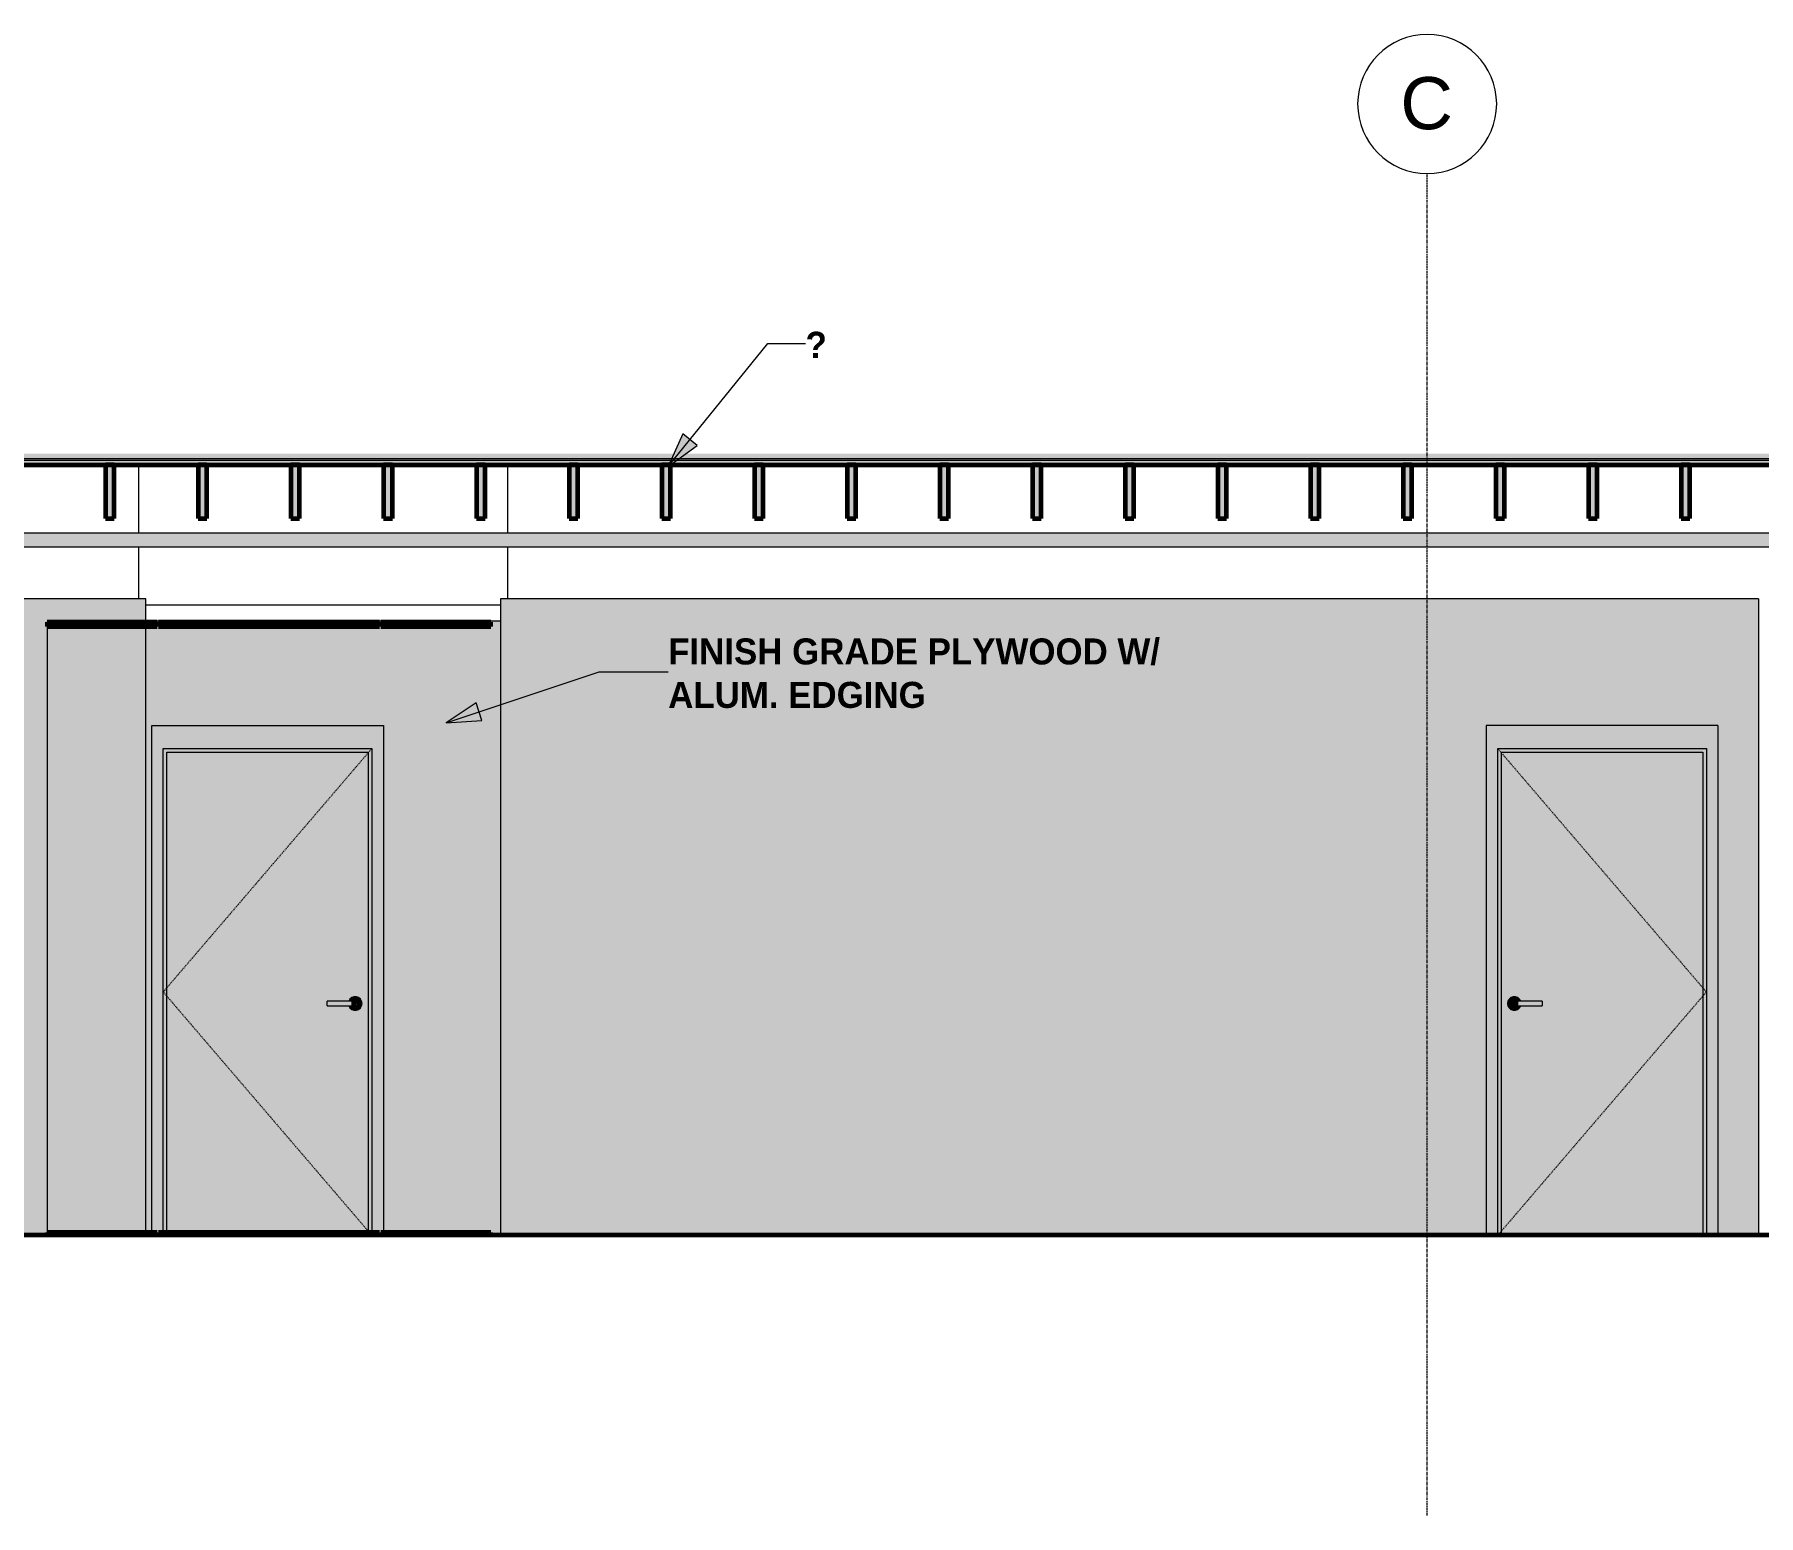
# Model space of a CAD drawing. Header units: inches. Extents: x -3510 to 1893, y -48 to 208.
# Drawn here: x -250.3 to 47.3, y -48.4 to 207.3 of the extents above; entities that cross this region are included whole.
import ezdxf

# ---------------------------------------------------------------- set-up
doc = ezdxf.new("R2010")
doc.units = ezdxf.units.IN
doc.header["$MEASUREMENT"] = 0
for name, pattern in [('Aligning Line 1_8_', [0.25, 0.125, -0.125]), ('Dash 1_16_', [0.125, 0.0625, -0.0625]), ('Grid Line 1_2_', [0.875, 0.5, -0.125, 0.125, -0.125])]:
    doc.linetypes.add(name, pattern=pattern)
for name, color, linetype, lineweight in [('0-3', 165, 'Continuous', 5), ('0-4', 10, 'Continuous', 5), ('A-CLNG', 13, 'Continuous', 18), ('A-CLNG-2', 13, 'Continuous', 60), ('A-DOOR', 31, 'Continuous', 18), ('A-DOOR-2', 31, 'Continuous', 9), ('A-DOOR-3', 31, 'Dash 1_16_', 9), ('A-DOOR-FRAM', 31, 'Continuous', 9), ('A-DOOR-FRAM-2', 31, 'Continuous', 18), ('A-FLOR', 192, 'Continuous', 18), ('A-FLOR-3', 8, 'Continuous', 5), ('A-FLOR-4', 7, 'Continuous', 18), ('A-FLOR-5', 90, 'Continuous', 60), ('A-FLOR-7', 192, 'Continuous', 60), ('A-FLOR-8', 21, 'Continuous', 18), ('A-FLOR-LEVL-1', 51, 'Grid Line 1_2_', 9), ('A-FLOR-MCUT-1', 7, 'Continuous', 18), ('A-FLOR-PATT-2', 253, 'Continuous', 9), ('G-ANNO-SYMB', 111, 'Aligning Line 1_8_', 9), ('G-ANNO-SYMB-1', 147, 'Aligning Line 1_8_', 9), ('G-ANNO-TEXT', 231, 'Continuous', 9), ('I-WALL', 2, 'Continuous', 18), ('I-WALL-1', 2, 'Continuous', 5), ('P-PIPE', 3, 'Continuous', 9), ('P-PIPE-1', 3, 'Continuous', 5), ('S-BEAM', 12, 'Continuous', 9), ('S-BEAM-1', 12, 'Continuous', 60), ('S-GRID-1', 1, 'Grid Line 1_2_', 9), ('S-GRID-IDEN', 1, 'Continuous', 9), ('S-GRID-IDEN-1', 147, 'Continuous', 9)]:
    doc.layers.add(name, color=color, linetype=linetype, lineweight=lineweight)
doc.styles.add('Arial', font='arial.ttf', dxfattribs={"height": 9})
doc.styles.add('Century Gothic_B', font='GOTHICB.TTF', dxfattribs={"height": 4.5})

# ---------------------------------------------------------------- blocks, each defined once
blk = doc.blocks.new('CTR - 2nd Phase_rvt-3-Elevation 8 - a')
at = {"layer": 'A-FLOR-LEVL-1'}
blk.add_line((10303.21, 0), (11582.99, 0), dxfattribs=at)
blk = doc.blocks.new('CTR - 1st Phase - Unit Layouts_rvt-3-Elevation 8 - a')
at = {"layer": 'A-FLOR-LEVL-1'}
blk.add_line((10303.21, 0), (11582.99, 0), dxfattribs=at)
blk = doc.blocks.new('CTR  - Topography_rvt-3-Elevation 8 - a')
at = {"layer": 'A-FLOR-LEVL-1'}
blk.add_line((10303.21, 0), (11582.99, 0), dxfattribs=at)
at = {"layer": 'G-ANNO-SYMB-1'}
blk.add_line((10351.58, 0), (11534.65, 0), dxfattribs=at)
blk = doc.blocks.new('Grid - Grid Head - Circle-50561-Elevation 8 - a')
at = {"layer": 'S-GRID-IDEN-1'}
for start, end in [(0, 180), (180, 360)]:
    blk.add_arc((11187.19, 195.28), 12, start, end, dxfattribs=at)
blk = doc.blocks.new('CTR - 1st Phase - Shell_rvt-3-Elevation 8 - a')
at = {"layer": 'A-FLOR-3'}
blk.add_hatch(color=256, dxfattribs=at).paths.add_polyline_path([(11516.16, 133.75), (11534.65, 133.75), (11534.65, 134), (10351.58, 134), (10351.58, 133.75), (11513.02, 133.75)], flags=0)
at = {"layer": 'A-FLOR-8'}
blk.add_hatch(color=256, dxfattribs=at).paths.add_polyline_path([(11516.16, 133), (11534.65, 133), (11534.65, 133.75), (10351.58, 133.75), (10351.58, 133), (11514.68, 133)], flags=0)
at = {"layer": 'A-FLOR-PATT-2'}
h = blk.add_hatch(dxfattribs=at)
h.set_pattern_fill('FP_8', color=256, style=0, pattern_type=2)
h.set_pattern_definition([(0, (11124.459, 0), (15.36, 3.84), [0.634, -10.886, 0.634, -10.886, -61.44]), (0, (11124.459, 0), (15.36, 3.84), [-23.04, 0.634, -22.406, 0.634, -10.886, -26.88]), (0, (11124.459, 0), (15.36, 3.84), [-57.6, 0.634, -7.046, 0.634, -18.566]), (120, (11130.219, 1.92), (-11.005538, 11.38215), [0.634, -10.886, 0.634, -10.886, -61.44]), (120, (11130.219, 1.92), (-11.005538, 11.38215), [-23.04, 0.634, -22.406, 0.634, -10.886, -26.88]), (120, (11130.219, 1.92), (-11.005538, 11.38215), [-57.6, 0.634, -7.046, 0.634, -18.566]), (240, (11132.139, 9.6), (-4.354462, -15.22215), [0.634, -10.886, 0.634, -10.886, -61.44]), (240, (11132.139, 9.6), (-4.354462, -15.22215), [-23.04, 0.634, -22.406, 0.634, -10.886, -26.88]), (240, (11132.139, 9.6), (-4.354462, -15.22215), [-57.6, 0.634, -7.046, 0.634, -18.566])])
h.paths.add_polyline_path([(11534.65, 134), (11534.65, 134.91), (10351.58, 134.91), (10351.58, 134), (11516.16, 134)], flags=0)
at = {"layer": 'A-FLOR-4'}
for p, q in [((10964.74, 133), (10964.74, 121.19)), ((11028.44, 133), (11028.44, 121.19)), ((10964.74, 118.81), (10964.74, 109.88)), ((11028.44, 118.81), (11028.44, 109.88)), ((11027.19, 108.75), (10965.99, 108.75))]:
    blk.add_line(p, q, dxfattribs=at)
at = {"layer": 'A-FLOR-5'}
for p, q in [((10351.58, 133), (11534.65, 133)), ((11534.65, 0), (10351.58, 0))]:
    blk.add_line(p, q, dxfattribs=at)
at = {"layer": 'A-FLOR-LEVL-1'}
blk.add_line((10303.21, 0), (11582.99, 0), dxfattribs=at)
at = {"layer": 'A-FLOR-MCUT-1'}
for p, q in [((11534.65, 134), (10351.58, 134)), ((11534.65, 133.75), (10351.58, 133.75))]:
    blk.add_line(p, q, dxfattribs=at)
at = {"layer": 'G-ANNO-SYMB-1'}
blk.add_line((10351.58, 0), (11534.65, 0), dxfattribs=at)
at = {"layer": 'S-GRID-1'}
blk.add_line((11187.19, -48.37), (11187.19, 183.28), dxfattribs=at)
at = {"layer": '0-3'}
blk.add_blockref('Grid - Grid Head - Circle-50561-Elevation 8 - a', (0, 0), dxfattribs=at)
at = {"layer": 'S-GRID-IDEN', "insert": (11182.56, 199.92), "char_height": 9, "width": 11.0595, "attachment_point": 1, "style": 'Arial'}
blk.add_mtext('C', dxfattribs=at)
blk = doc.blocks.new('CTR - 1st Phase -Stairs _ Elevators_rvt-3-Elevation 8 - a')
at = {"layer": 'A-FLOR-LEVL-1'}
blk.add_line((10303.21, 0), (11582.99, 0), dxfattribs=at)
blk = doc.blocks.new('HOLLOW METAL - UNIT DOOR-1759144-Elevation 8 - a')
at = {"layer": 'A-DOOR'}
h = blk.add_hatch(color=256, dxfattribs=at)
h.paths.add_polyline_path([(11201.91, 0), (11234.76, 0), (11234.76, 83.38), (11200.01, 83.38), (11200.01, 0)], flags=0)
h.paths.add_polyline_path([(11202.24, 38.82), (11201.91, 38.87), (11201.65, 38.98), (11201.41, 39.16), (11201.22, 39.41), (11201.1, 39.69), (11201.06, 40), (11201.1, 40.31), (11201.22, 40.59), (11201.41, 40.84), (11201.65, 41.02), (11201.94, 41.14), (11202.24, 41.18), (11202.55, 41.14), (11202.83, 41.02), (11203.08, 40.84), (11203.27, 40.59), (11203.35, 40.39), (11207.07, 40.38), (11207.07, 39.61), (11203.35, 39.61), (11203.27, 39.41), (11203.07, 39.15), (11202.83, 38.98), (11202.55, 38.86)], flags=0)
h = blk.add_hatch(color=256, dxfattribs=at)
h.paths.add_polyline_path([(11202.06, 39.72), (11201.97, 39.87), (11201.95, 39.98), (11201.95, 40.02), (11201.97, 40.13), (11202.04, 40.25), (11202.06, 40.25), (11202, 39.98), (11202.06, 39.75)], flags=0)
h.paths.add_polyline_path([(11202.24, 38.82), (11202.55, 38.86), (11202.83, 38.98), (11203.08, 39.16), (11203.27, 39.41), (11203.35, 39.61), (11202.23, 39.62), (11202.1, 39.7), (11202.06, 39.75), (11202.01, 40.02), (11202.08, 40.29), (11202.19, 40.36), (11202.25, 40.38), (11202.43, 40.38), (11202.53, 40.38), (11203.35, 40.39), (11203.27, 40.59), (11203.07, 40.85), (11202.83, 41.02), (11202.55, 41.14), (11202.24, 41.18), (11201.91, 41.13), (11201.65, 41.02), (11201.41, 40.84), (11201.22, 40.59), (11201.1, 40.31), (11201.06, 40), (11201.1, 39.69), (11201.22, 39.41), (11201.41, 39.16), (11201.65, 38.98), (11201.94, 38.86)], flags=0)
h = blk.add_hatch(color=256, dxfattribs=at)
h.paths.add_polyline_path([(11202.06, 40.28), (11201.97, 40.13), (11201.95, 40.02), (11201.96, 40), (11202, 40), (11202.06, 40.27)], flags=0)
h.paths.add_polyline_path([(11202.93, 40), (11202.93, 40.39), (11202.9, 40.38), (11202.33, 40.38), (11202.34, 40.39), (11202.19, 40.36), (11202.08, 40.29), (11202.06, 40.25), (11202, 40), (11202.84, 40)], flags=0)
for points in [[(11202.93, 39.61), (11202.93, 40), (11201.95, 40), (11201.97, 39.87), (11202.04, 39.75), (11202.1, 39.7), (11202.2, 39.64), (11202.29, 39.61), (11202.44, 39.61), (11202.52, 39.62), (11202.9, 39.62)], [(11202.93, 40), (11207.07, 40), (11207.07, 40.39), (11202.93, 40.38), (11202.93, 40.02)], [(11203.07, 39.61), (11207.07, 39.62), (11207.07, 40), (11202.93, 40), (11202.93, 39.61)]]:
    blk.add_hatch(color=256, dxfattribs=at).paths.add_polyline_path(points, flags=0)
at = {"layer": 'A-DOOR-FRAM-2'}
for points in [[(11199.39, 0), (11199.39, 84), (11235.39, 84), (11235.39, 0), (11237.39, 0), (11237.39, 88), (11197.39, 88), (11197.39, 0)], [(11235.39, 0), (11235.39, 84), (11199.39, 84), (11199.39, 0), (11200.01, 0), (11200.01, 83.38), (11234.76, 83.38), (11234.76, 0)]]:
    blk.add_hatch(color=256, dxfattribs=at).paths.add_polyline_path(points, flags=0)
at = {"layer": 'A-DOOR-2'}
for p, q in [((11207.07, 40.39), (11202.93, 40.39)), ((11202.93, 39.61), (11207.07, 39.61)), ((11207.07, 40.39), (11207.07, 40)), ((11207.07, 40), (11207.07, 39.61))]:
    blk.add_line(p, q, dxfattribs=at)
at = {"layer": 'A-DOOR-2', "flags": 128}
for points in [[(11202.93, 40.39), (11202.91, 40.39), (11202.89, 40.39), (11202.86, 40.39), (11202.84, 40.39), (11202.82, 40.39), (11202.79, 40.39), (11202.77, 40.39), (11202.75, 40.39), (11202.73, 40.39), (11202.7, 40.39), (11202.68, 40.39), (11202.66, 40.39), (11202.64, 40.39), (11202.62, 40.39), (11202.6, 40.39), (11202.58, 40.39), (11202.56, 40.39), (11202.54, 40.39), (11202.53, 40.39), (11202.51, 40.39), (11202.49, 40.39), (11202.48, 40.39), (11202.46, 40.39), (11202.45, 40.39), (11202.44, 40.39), (11202.42, 40.39), (11202.41, 40.39), (11202.4, 40.39), (11202.39, 40.39), (11202.38, 40.39), (11202.37, 40.39), (11202.37, 40.39), (11202.36, 40.39), (11202.36, 40.39), (11202.35, 40.39), (11202.35, 40.39), (11202.34, 40.39), (11202.34, 40.39), (11202.34, 40.39)], [(11202.34, 39.61), (11202.34, 39.61), (11202.34, 39.61), (11202.35, 39.61), (11202.35, 39.61), (11202.35, 39.61), (11202.36, 39.61), (11202.37, 39.61), (11202.37, 39.61), (11202.38, 39.61), (11202.39, 39.61), (11202.4, 39.61), (11202.41, 39.61), (11202.42, 39.61), (11202.43, 39.61), (11202.45, 39.61), (11202.46, 39.61), (11202.47, 39.61), (11202.49, 39.61), (11202.51, 39.61), (11202.52, 39.61), (11202.54, 39.61), (11202.56, 39.61), (11202.58, 39.61), (11202.59, 39.61), (11202.61, 39.61), (11202.63, 39.61), (11202.65, 39.61), (11202.68, 39.61), (11202.7, 39.61), (11202.72, 39.61), (11202.74, 39.61), (11202.76, 39.61), (11202.79, 39.61), (11202.81, 39.61), (11202.83, 39.61), (11202.86, 39.61), (11202.88, 39.61), (11202.9, 39.61), (11202.93, 39.61), (11202.93, 39.61)]]:
    blk.add_lwpolyline(points, dxfattribs=at)
at = {"layer": 'A-DOOR-2'}
for start, end in [(19.6343, 180), (180, 340.4367)]:
    blk.add_arc((11202.24, 40), 1.18, start, end, dxfattribs=at)
at = {"layer": 'A-DOOR-3'}
for p, q in [((11199.39, 84), (11235.39, 42)), ((11235.39, 42), (11199.39, 0))]:
    blk.add_line(p, q, dxfattribs=at)
at = {"layer": 'A-DOOR-FRAM'}
for p, q in [((11237.39, 88), (11197.39, 88)), ((11197.39, 88), (11197.39, 0)), ((11237.39, 88), (11237.39, 0)), ((11199.39, 84), (11235.39, 84)), ((11199.39, 0), (11199.39, 84)), ((11200.01, 83.38), (11234.76, 83.38)), ((11200.01, 0), (11200.01, 83.38)), ((11234.76, 83.38), (11234.76, 0)), ((11235.39, 84), (11235.39, 0))]:
    blk.add_line(p, q, dxfattribs=at)
blk = doc.blocks.new('Dimension Lumber - 2x10-2056820-Elevation 8 - a')
at = {"layer": 'S-BEAM'}
blk.add_hatch(color=256, dxfattribs=at).paths.add_polyline_path([(11231.04, 123.75), (11232.54, 123.75), (11232.54, 133), (11231.04, 133), (11231.04, 126.47)], flags=0)
at = {"layer": 'S-BEAM-1'}
for p, q in [((11232.54, 133), (11231.04, 133)), ((11231.04, 133), (11231.04, 123.75)), ((11232.54, 123.75), (11232.54, 133)), ((11231.04, 123.75), (11232.54, 123.75))]:
    blk.add_line(p, q, dxfattribs=at)
blk = doc.blocks.new('Dimension Lumber - 2x10-2056821-Elevation 8 - a')
at = {"layer": 'S-BEAM'}
blk.add_hatch(color=256, dxfattribs=at).paths.add_polyline_path([(11023.04, 123.75), (11024.54, 123.75), (11024.54, 133), (11023.04, 133), (11023.04, 126.47)], flags=0)
at = {"layer": 'S-BEAM-1'}
for p, q in [((11024.54, 133), (11023.04, 133)), ((11023.04, 133), (11023.04, 123.75)), ((11024.54, 123.75), (11024.54, 133)), ((11023.04, 123.75), (11024.54, 123.75))]:
    blk.add_line(p, q, dxfattribs=at)
blk = doc.blocks.new('HOLLOW METAL - UNIT DOOR-2058840-Elevation 8 - a')
at = {"layer": 'A-DOOR'}
h = blk.add_hatch(color=256, dxfattribs=at)
h.paths.add_polyline_path([(11004.36, 0.5), (11004.36, 83.38), (10969.61, 83.38), (10969.61, 0.5), (10980.08, 0.5)], flags=0)
h.paths.add_polyline_path([(11002.13, 38.82), (11001.83, 38.86), (11001.54, 38.98), (11001.3, 39.16), (11001.11, 39.41), (11001.03, 39.61), (10997.31, 39.62), (10997.31, 40.39), (11001.03, 40.39), (11001.11, 40.59), (11001.3, 40.84), (11001.54, 41.02), (11001.83, 41.14), (11002.13, 41.18), (11002.44, 41.14), (11002.73, 41.02), (11002.97, 40.84), (11003.16, 40.59), (11003.28, 40.31), (11003.32, 40), (11003.28, 39.69), (11003.16, 39.41), (11002.97, 39.16), (11002.73, 38.98), (11002.44, 38.86)], flags=0)
for points in [[(10997.31, 40), (11001.45, 40), (11001.45, 40.39), (10997.31, 40.38), (10997.31, 40.1)], [(11000.96, 39.61), (11001.45, 39.62), (11001.45, 40), (10997.31, 40), (10997.31, 39.61), (11000.95, 39.61)], [(11002.13, 38.82), (11002.44, 38.86), (11002.73, 38.98), (11002.97, 39.16), (11003.16, 39.41), (11003.28, 39.69), (11003.32, 40), (11003.28, 40.31), (11003.16, 40.59), (11002.97, 40.84), (11002.73, 41.02), (11002.44, 41.14), (11002.13, 41.18), (11001.83, 41.14), (11001.54, 41.02), (11001.3, 40.84), (11001.11, 40.59), (11001.04, 40.39), (11002.05, 40.38), (11002.04, 40.39), (11002.21, 40.35), (11002.3, 40.29), (11002.34, 40.25), (11002.4, 40.13), (11002.43, 40.02), (11002.43, 40), (11002.39, 39.83), (11002.34, 39.75), (11002.3, 39.71), (11002.19, 39.64), (11002.1, 39.62), (11001.93, 39.61), (11001.86, 39.62), (11001.03, 39.61), (11001.11, 39.41), (11001.3, 39.16), (11001.54, 38.98), (11001.83, 38.86), (11002.04, 38.83)], [(11002, 40), (11002.43, 40), (11002.4, 40.13), (11002.34, 40.25), (11002.25, 40.33), (11002.19, 40.36), (11002.12, 40.38), (11001.95, 40.38), (11001.82, 40.38), (11001.45, 40.38), (11001.45, 40), (11001.94, 40)]]:
    blk.add_hatch(color=256, dxfattribs=at).paths.add_polyline_path(points, flags=0)
h = blk.add_hatch(color=256, dxfattribs=at)
h.paths.add_polyline_path([(11002.31, 39.72), (11002.41, 39.88), (11002.42, 39.9), (11002.42, 40), (11002.38, 40), (11002.32, 39.75)], flags=0)
h.paths.add_polyline_path([(11002.04, 39.61), (11002.19, 39.64), (11002.3, 39.71), (11002.31, 39.75), (11002.38, 40), (11001.45, 40), (11001.45, 39.61), (11001.48, 39.62), (11002.04, 39.61)], flags=0)
at = {"layer": 'A-DOOR-FRAM-2'}
for points in [[(10967.92, 0), (10968.17, 0), (10968.17, 0.5), (10968.99, 0.5), (10968.99, 84), (11004.99, 84), (11004.99, 0.5), (11006.32, 0.5), (11006.32, 0), (11006.57, 0), (11006.57, 0.5), (11006.99, 0.5), (11006.99, 88), (10966.99, 88), (10967, 0.5), (10967.92, 0.5)], [(10968.99, 0.5), (10969.61, 0.5), (10969.61, 83.38), (11004.36, 83.38), (11004.36, 0.5), (11004.99, 0.5), (11004.99, 84), (10968.99, 84), (10968.99, 0.5)]]:
    blk.add_hatch(color=256, dxfattribs=at).paths.add_polyline_path(points, flags=0)
at = {"layer": 'A-DOOR-2'}
for p, q in [((11001.45, 40.39), (10997.31, 40.39)), ((10997.31, 40), (10997.31, 40.39)), ((10997.31, 39.61), (10997.31, 40)), ((10997.31, 39.61), (11001.45, 39.61))]:
    blk.add_line(p, q, dxfattribs=at)
at = {"layer": 'A-DOOR-2', "flags": 128}
for points in [[(11002.04, 40.39), (11001.88, 40.39), (11001.5, 40.39), (11001.45, 40.39)], [(11001.45, 39.61), (11001.84, 39.61), (11002.03, 39.61), (11002.04, 39.61)]]:
    blk.add_lwpolyline(points, dxfattribs=at)
at = {"layer": 'A-DOOR-2'}
for start, end in [(360, 160.3657), (199.5633, 360)]:
    blk.add_arc((11002.13, 40), 1.18, start, end, dxfattribs=at)
at = {"layer": 'A-DOOR-3'}
for p, q in [((11004.99, 84), (10968.99, 42)), ((10968.99, 42), (11004.56, 0.5))]:
    blk.add_line(p, q, dxfattribs=at)
at = {"layer": 'A-DOOR-FRAM'}
for p, q in [((10968.99, 0.5), (10968.99, 84)), ((10968.99, 84), (11004.99, 84)), ((10969.61, 0.5), (10969.61, 83.38)), ((10969.61, 83.38), (11004.36, 83.38)), ((11004.36, 83.38), (11004.36, 0.5)), ((11004.99, 84), (11004.99, 0.5))]:
    blk.add_line(p, q, dxfattribs=at)

msp = doc.modelspace()

# ---------------------------------------------------------------- hatches: boundary and pattern name
at = {"layer": 'A-CLNG'}
h = msp.add_hatch(color=256, dxfattribs=at)
h.paths.add_polyline_path([(-171.55, 105.07), (-171.55, 105.82), (-190.5, 105.82), (-190.5, 105.07), (-180.01, 105.07)], flags=0)
h.paths.add_polyline_path([(-248.1, 105.07), (-229.15, 105.07), (-229.15, 105.82), (-248.1, 105.82)], flags=0)
h.paths.add_polyline_path([(-190.75, 105.07), (-190.75, 105.82), (-228.9, 105.82), (-228.9, 105.07), (-198.5, 105.07)], flags=0)
at = {"layer": 'A-FLOR'}
h = msp.add_hatch(color=256, dxfattribs=at)
h.paths.add_polyline_path([(-227.45, 0), (-190.75, 0), (-190.75, 0.5), (-228.9, 0.5), (-228.9, 0), (-228.08, 0)], flags=0)
h.paths.add_polyline_path([(-180.01, 0), (-171.55, 0), (-171.55, 0.5), (-190.5, 0.5), (-190.5, 0), (-190.08, 0)], flags=0)
h.paths.add_polyline_path([(-229.15, 0), (-229.15, 0.5), (-248.1, 0.5), (-248.1, 0), (-230.08, 0)], flags=0)
at = {"layer": 'G-ANNO-TEXT'}
for points in [[(-140.91, 132.7), (-135.88, 136.35), (-138.38, 138.37)], [(-179.26, 88.48), (-173.06, 88.85), (-174.07, 91.9)]]:
    msp.add_hatch(color=256, dxfattribs=at).paths.add_polyline_path(points, flags=0)
at = {"layer": 'I-WALL'}
for points in [[(-327.9, 0), (-248.1, 0), (-248.1, 105.87), (-231.08, 105.87), (-231.08, 109.88), (-486.68, 109.88), (-486.68, 105.87), (-469.66, 105.87), (-469.66, 0), (-401.84, 0)], [(40.32, 0), (41.32, 0), (41.32, 109.88), (-169.88, 109.88), (-169.88, 0), (0.32, 0), (0.32, 88), (40.32, 88), (40.32, 1.01)]]:
    msp.add_hatch(color=256, dxfattribs=at).paths.add_polyline_path(points, flags=0)
at = {"layer": 'I-WALL-1'}
msp.add_hatch(color=256, dxfattribs=at).paths.add_polyline_path([(41.81, 0), (47.32, 0), (47.32, 109.88), (41.32, 109.88), (41.32, 0)], flags=0)
h = msp.add_hatch(color=256, dxfattribs=at)
h.paths.add_polyline_path([(-248.1, 0.5), (-231.08, 0.5), (-231.08, 105.07), (-248.1, 105.07), (-248.1, 67.43)], flags=0)
h.paths.add_polyline_path([(-231.08, 105.82), (-231.08, 105.87), (-248.1, 105.87), (-248.1, 105.82), (-235.47, 105.82)], flags=0)
h = msp.add_hatch(color=256, dxfattribs=at)
h.paths.add_polyline_path([(-169.88, 0), (-169.88, 106), (-231.08, 106), (-231.07, 105.82), (-229.15, 105.82), (-229.15, 105.07), (-231.08, 105.07), (-231.07, 0.5), (-230.08, 0.5), (-230.08, 88), (-190.08, 88), (-190.08, 0.5), (-171.55, 0.5), (-171.55, 0)], flags=0)
h.paths.add_polyline_path([(-228.9, 105.07), (-228.9, 105.82), (-190.75, 105.82), (-190.75, 105.07), (-216.98, 105.07)], flags=0)
h.paths.add_polyline_path([(-190.5, 105.07), (-190.5, 105.82), (-171.55, 105.82), (-171.55, 105.07), (-180.01, 105.07)], flags=0)
at = {"layer": 'P-PIPE-1'}
for points in [[(-796.72, 120), (303.65, 120), (303.65, 121.19), (-796.72, 121.19), (-796.72, 120.15)], [(-796.72, 118.81), (303.65, 118.81), (303.65, 120), (-796.72, 120), (-796.72, 118.84)]]:
    msp.add_hatch(color=256, dxfattribs=at).paths.add_polyline_path(points, flags=0)

# ---------------------------------------------------------------- linework, layer by layer
at = {"layer": 'A-CLNG-2'}
for p, q in [((-229.15, 105.82), (-248.1, 105.82)), ((-248.1, 105.82), (-248.1, 105.07)), ((-248.1, 105.07), (-229.15, 105.07)), ((-229.15, 105.07), (-229.15, 105.82)), ((-190.75, 105.82), (-228.9, 105.82)), ((-228.9, 105.82), (-228.9, 105.07)), ((-228.9, 105.07), (-190.75, 105.07)), ((-190.75, 105.07), (-190.75, 105.82)), ((-171.55, 105.82), (-190.5, 105.82)), ((-190.5, 105.82), (-190.5, 105.07)), ((-190.5, 105.07), (-171.55, 105.07)), ((-171.55, 105.07), (-171.55, 105.82))]:
    msp.add_line(p, q, dxfattribs=at)
at = {"layer": 'A-FLOR-7'}
for p, q in [((-229.15, 0.5), (-248.1, 0.5)), ((-248.1, 0.5), (-248.1, -0.04)), ((-229.15, -0.04), (-229.15, 0.5)), ((-190.75, 0.5), (-228.9, 0.5)), ((-228.9, 0.5), (-228.9, -0.04)), ((-190.75, -0.04), (-190.75, 0.5)), ((-171.55, 0.5), (-190.5, 0.5)), ((-190.5, 0.5), (-190.5, -0.04)), ((-171.55, -0.04), (-171.55, 0.5))]:
    msp.add_line(p, q, dxfattribs=at)
at = {"layer": 'A-FLOR-LEVL-1'}
msp.add_line((-893.85, 0), (385.92, 0), dxfattribs=at)
at = {"layer": 'G-ANNO-SYMB'}
msp.add_line((-845.49, 0), (337.58, 0), dxfattribs=at)
at = {"layer": 'G-ANNO-TEXT'}
for p, q in [((-140.91, 132.7), (-123.71, 153.96)), ((-123.71, 153.96), (-117.2, 153.96)), ((-138.38, 138.37), (-140.91, 132.7)), ((-135.88, 136.35), (-138.38, 138.37)), ((-140.91, 132.7), (-135.88, 136.35)), ((-179.26, 88.48), (-152.85, 97.28)), ((-152.85, 97.28), (-140.91, 97.28)), ((-174.07, 91.9), (-179.26, 88.48)), ((-173.06, 88.85), (-174.07, 91.9)), ((-179.26, 88.48), (-173.06, 88.85))]:
    msp.add_line(p, q, dxfattribs=at)
at = {"layer": 'I-WALL'}
for p, q in [((-231.08, 109.88), (-486.68, 109.88)), ((-231.08, 105.82), (-231.08, 109.88)), ((47.32, 109.88), (-169.88, 109.88)), ((-169.88, 109.88), (-169.88, 0)), ((47.32, 109.88), (47.32, 0)), ((-231.08, 105.87), (-248.1, 105.87)), ((-248.1, 105.87), (-248.1, 105.82)), ((-248.1, 105.07), (-248.1, 0.5)), ((-169.88, 106), (-231.08, 106)), ((-231.08, 0.5), (-231.08, 105.07)), ((-230.08, 0.5), (-230.08, 88)), ((-230.08, 88), (-190.08, 88)), ((-190.08, 88), (-190.08, 0.5))]:
    msp.add_line(p, q, dxfattribs=at)
at = {"layer": 'P-PIPE'}
for p, q in [((303.65, 121.19), (-796.72, 121.19)), ((-796.72, 118.81), (303.65, 118.81))]:
    msp.add_line(p, q, dxfattribs=at)

# ---------------------------------------------------------------- block references
at = {"layer": '0-4'}
for name in ['CTR - 1st Phase - Shell_rvt-3-Elevation 8 - a', 'CTR - 1st Phase -Stairs _ Elevators_rvt-3-Elevation 8 - a', 'CTR - 1st Phase - Unit Layouts_rvt-3-Elevation 8 - a', 'CTR - 2nd Phase_rvt-3-Elevation 8 - a', 'CTR  - Topography_rvt-3-Elevation 8 - a']:
    msp.add_blockref(name, (-11197.07, 0), dxfattribs=at)
at = {"layer": 'A-DOOR'}
for name in ['HOLLOW METAL - UNIT DOOR-2058840-Elevation 8 - a', 'HOLLOW METAL - UNIT DOOR-1759144-Elevation 8 - a']:
    msp.add_blockref(name, (-11197.07, 0), dxfattribs=at)
at = {"layer": 'S-BEAM'}
for name, p in [('Dimension Lumber - 2x10-2056820-Elevation 8 - a', (-11469.07, 0)), ('Dimension Lumber - 2x10-2056821-Elevation 8 - a', (-11245.07, 0)), ('Dimension Lumber - 2x10-2056821-Elevation 8 - a', (-11229.07, 0)), ('Dimension Lumber - 2x10-2056821-Elevation 8 - a', (-11213.07, 0)), ('Dimension Lumber - 2x10-2056821-Elevation 8 - a', (-11197.07, 0)), ('Dimension Lumber - 2x10-2056820-Elevation 8 - a', (-11389.07, 0)), ('Dimension Lumber - 2x10-2056820-Elevation 8 - a', (-11373.07, 0)), ('Dimension Lumber - 2x10-2056820-Elevation 8 - a', (-11357.07, 0)), ('Dimension Lumber - 2x10-2056820-Elevation 8 - a', (-11341.07, 0)), ('Dimension Lumber - 2x10-2056820-Elevation 8 - a', (-11325.07, 0)), ('Dimension Lumber - 2x10-2056820-Elevation 8 - a', (-11309.07, 0)), ('Dimension Lumber - 2x10-2056820-Elevation 8 - a', (-11293.07, 0)), ('Dimension Lumber - 2x10-2056820-Elevation 8 - a', (-11277.07, 0)), ('Dimension Lumber - 2x10-2056820-Elevation 8 - a', (-11261.07, 0)), ('Dimension Lumber - 2x10-2056820-Elevation 8 - a', (-11245.07, 0)), ('Dimension Lumber - 2x10-2056820-Elevation 8 - a', (-11229.07, 0)), ('Dimension Lumber - 2x10-2056820-Elevation 8 - a', (-11213.07, 0)), ('Dimension Lumber - 2x10-2056820-Elevation 8 - a', (-11197.07, 0))]:
    msp.add_blockref(name, p, dxfattribs=at)

# ---------------------------------------------------------------- texts
at = {"layer": 'G-ANNO-TEXT', "char_height": 4.5, "attachment_point": 1, "style": 'Century Gothic_B'}
for s, insert, width in [('\\fCentury Gothic|b1|i0|c0|p34|;?', (-117.2, 155.96), 4.3935), ('FINISH GRADE PLYWOOD W/', (-140.91, 103.03), 104.232), ('ALUM. EDGING', (-140.91, 95.53), 55.752)]:
    msp.add_mtext(s, dxfattribs=dict(at, insert=insert, width=width))

doc.saveas('drawing.dxf')
